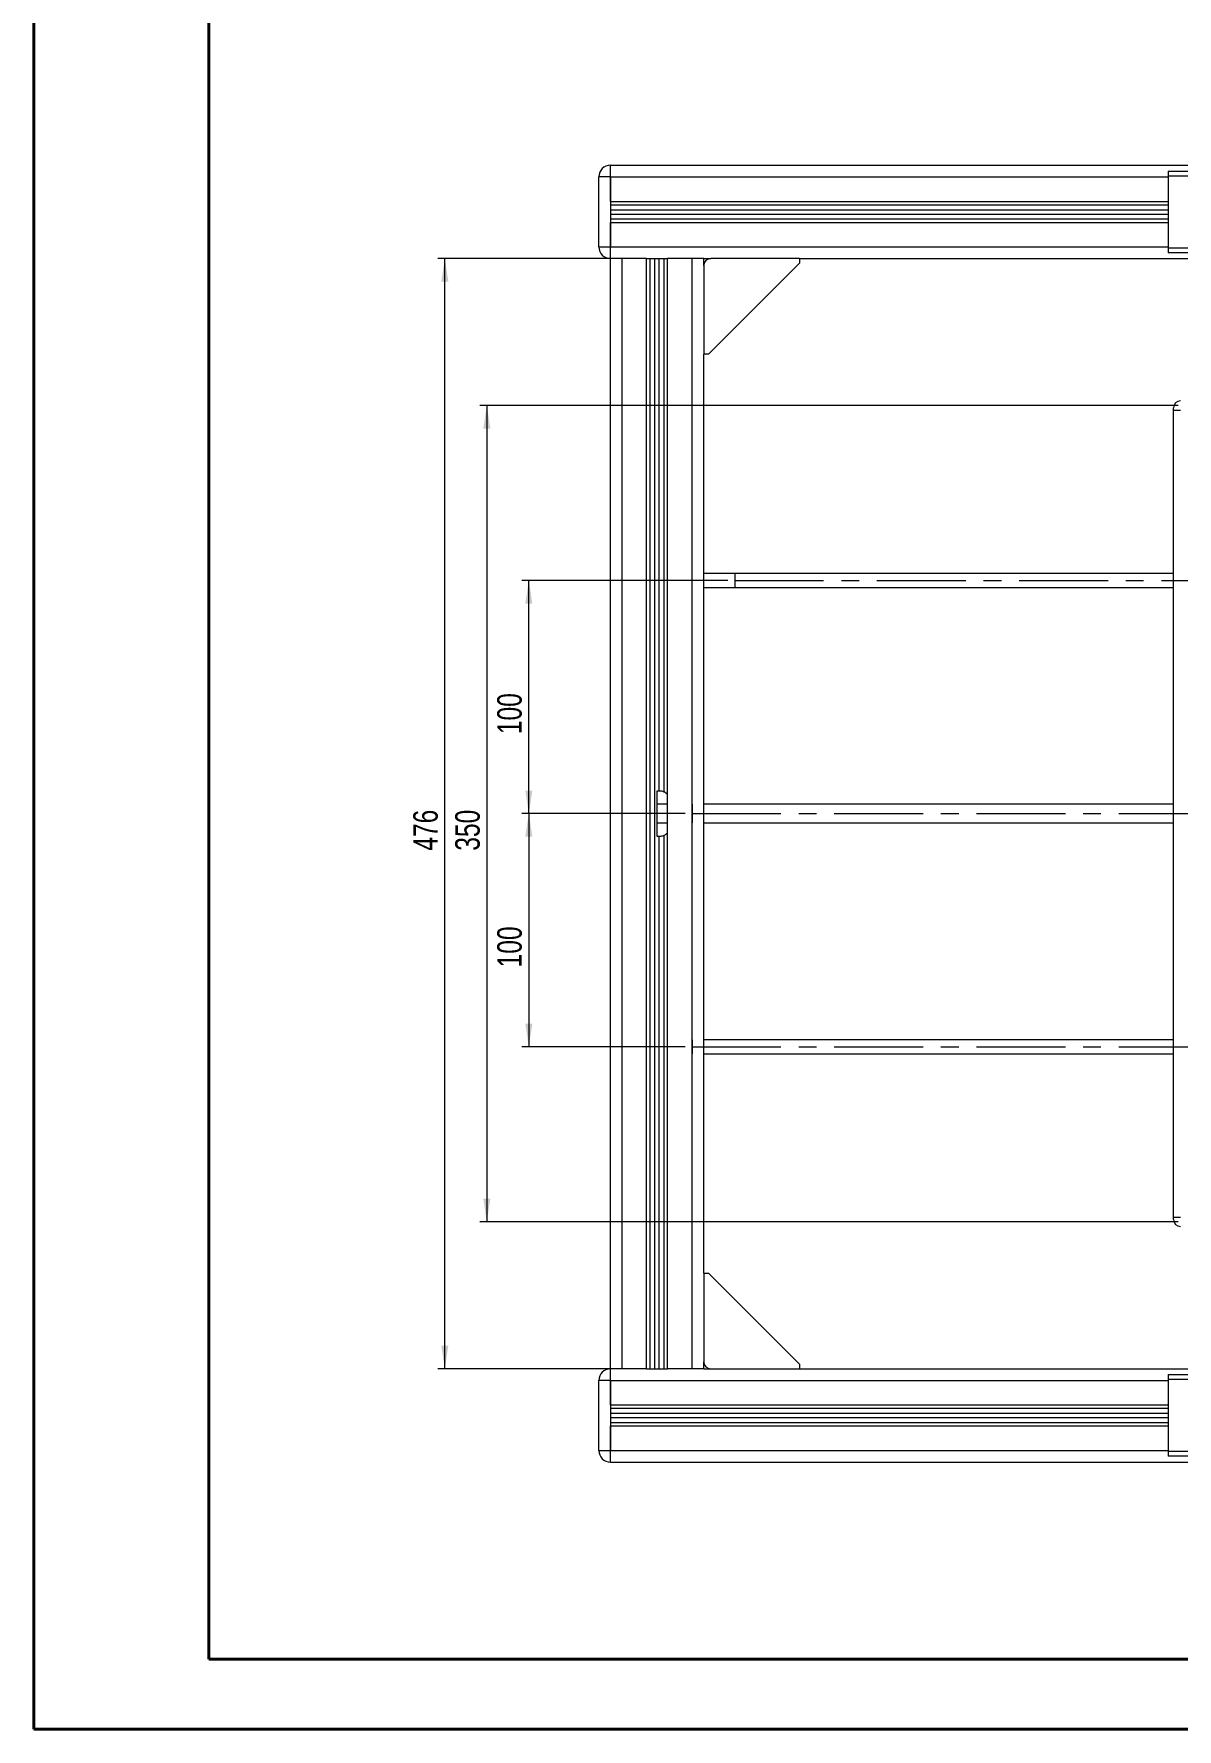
# Model space of a CAD drawing. Header units: millimetres. Extents: x 0 to 594, y 0 to 420.
# Drawn here: x 0.1 to 163.4, y 0.2 to 242.5 of the extents above; entities that cross this region are included whole.
import ezdxf

# ---------------------------------------------------------------- set-up
doc = ezdxf.new("R2010")
doc.units = ezdxf.units.MM
doc.linetypes.add('CENTERX2', pattern=[20.32, 12.7, -2.54, 2.54, -2.54])
doc.styles.add('SLDTEXTSTYLE0', font='TXT', dxfattribs={"width": 0.75})
doc.dimstyles.new('SLDDIMSTYLE1', dxfattribs={"dimtxt": 3.5, "dimasz": 3.302, "dimexe": 0, "dimexo": 0.0625, "dimgap": 0.875, "dimtad": 1, "dimlfac": 3, "dimrnd": 1e-09, "dimzin": 12, "dimdsep": 46, "dimtxsty": 'SLDTEXTSTYLE0', "dimsah": 1, "dimcen": 0.09, "dimadec": 0, "dimazin": 3, "dimtfac": 1, "dimtofl": 0, "dimtmove": 0, "dimatfit": 3, "dimfxl": 0, "dimfrac": 2, "dimtolj": 1, "dimtzin": 12, "dimarcsym": 0})

# ---------------------------------------------------------------- blocks, each defined once
blk = doc.blocks.new('*D14')
at = {"color": 7, "linetype": 'Continuous', "lineweight": 0}
for p, q in [((99.22, 164.37), (69.79, 164.37)), ((70.79, 131.04), (70.79, 164.37)), ((93.13, 131.04), (69.79, 131.04))]:
    blk.add_line(p, q, dxfattribs=at)
for points in [[(70.79, 164.37), (70.29, 161.07), (71.3, 161.07)], [(70.79, 131.04), (71.3, 134.34), (70.29, 134.34)]]:
    blk.add_solid(points, dxfattribs=at)
at = {"color": 7, "linetype": 'Continuous', "lineweight": 0, "insert": (66.28, 142.4, 0.03), "char_height": 3.5, "attachment_point": 1, "rotation": 90, "style": 'SLDTEXTSTYLE0'}
blk.add_mtext('100', dxfattribs=at)
blk = doc.blocks.new('*D15')
at = {"color": 7, "linetype": 'Continuous', "lineweight": 0}
for p, q in [((93.13, 131.04), (69.79, 131.04)), ((70.79, 131.04), (70.79, 97.71)), ((93.13, 97.71), (69.79, 97.71))]:
    blk.add_line(p, q, dxfattribs=at)
for points in [[(70.79, 131.04), (70.29, 127.74), (71.3, 127.74)], [(70.79, 97.71), (71.3, 101.01), (70.29, 101.01)]]:
    blk.add_solid(points, dxfattribs=at)
at = {"color": 7, "linetype": 'Continuous', "lineweight": 0, "insert": (66.28, 109.07, 0.03), "char_height": 3.5, "attachment_point": 1, "rotation": 90, "style": 'SLDTEXTSTYLE0'}
blk.add_mtext('100', dxfattribs=at)
blk = doc.blocks.new('*D16')
at = {"color": 7, "linetype": 'Continuous', "lineweight": 0}
for p, q in [((83.13, 210.37), (57.79, 210.37)), ((58.79, 51.71), (58.79, 210.37)), ((83.13, 51.71), (57.79, 51.71))]:
    blk.add_line(p, q, dxfattribs=at)
for points in [[(58.79, 210.37), (58.29, 207.07), (59.3, 207.07)], [(58.79, 51.71), (59.3, 55.01), (58.29, 55.01)]]:
    blk.add_solid(points, dxfattribs=at)
at = {"color": 7, "linetype": 'Continuous', "lineweight": 0, "insert": (54.28, 125.74, -40.61), "char_height": 3.5, "attachment_point": 1, "rotation": 90, "style": 'SLDTEXTSTYLE0'}
blk.add_mtext('476', dxfattribs=at)
blk = doc.blocks.new('*D20')
at = {"color": 7, "linetype": 'Continuous', "lineweight": 0}
for p, q in [((163.59, 189.37), (63.79, 189.37)), ((64.79, 189.37), (64.79, 72.71)), ((163.59, 72.71), (63.79, 72.71))]:
    blk.add_line(p, q, dxfattribs=at)
for points in [[(64.79, 189.37), (64.29, 186.07), (65.3, 186.07)], [(64.79, 72.71), (65.3, 76.01), (64.29, 76.01)]]:
    blk.add_solid(points, dxfattribs=at)
at = {"color": 7, "linetype": 'Continuous', "lineweight": 0, "insert": (60.28, 125.74, -40.61), "char_height": 3.5, "attachment_point": 1, "rotation": 90, "style": 'SLDTEXTSTYLE0'}
blk.add_mtext('350', dxfattribs=at)

msp = doc.modelspace()

# ---------------------------------------------------------------- linework, layer by layer
at = {"color": 7, "linetype": 'Continuous', "lineweight": 40}
for p, q in [((0.0788, 0.2148), (0.0788, 420.2148)), ((25.0788, 10.2148), (25.0788, 410.2148)), ((25.0788, 10.2148), (584.0788, 10.2148)), ((0.0788, 0.2148), (594.0788, 0.2148))]:
    msp.add_line(p, q, dxfattribs=at)
at = {"color": 7, "linetype": 'Continuous', "lineweight": 15}
for p, q in [((82.4599, 223.706), (177.4599, 223.706)), ((82.4599, 222.0393), (82.4599, 223.706)), ((82.4599, 222.0393), (80.7932, 222.0393)), ((80.7932, 212.0393), (80.7932, 222.0393)), ((82.4599, 218.5393), (82.4599, 222.0393)), ((82.4599, 222.0393), (82.4599, 212.0393)), ((162.1266, 222.8727), (162.1266, 222.206)), ((162.1266, 222.8727), (175.1266, 222.8727)), ((162.1266, 222.206), (175.1266, 222.206)), ((162.1266, 222.206), (162.1266, 211.8727)), ((82.4599, 218.5393), (162.1266, 218.5393)), ((82.4599, 215.5393), (162.1266, 215.5393)), ((82.4599, 212.0393), (82.4599, 215.5393)), ((80.7932, 212.0393), (82.4599, 212.0393)), ((82.4599, 210.3727), (82.4599, 212.0393)), ((162.1266, 211.8727), (162.1266, 211.206)), ((175.1266, 211.8727), (162.1266, 211.8727)), ((175.1266, 211.206), (162.1266, 211.206)), ((82.4599, 51.706), (82.4599, 210.3727)), ((84.1266, 210.3727), (82.4599, 210.3727)), ((84.1266, 51.706), (84.1266, 210.3727)), ((87.6266, 210.3727), (84.1266, 210.3727)), ((87.6266, 210.3727), (90.6266, 210.3727)), ((87.6266, 51.706), (87.6266, 210.3727)), ((88.1098, 51.706), (88.1098, 210.3727)), ((88.8169, 51.706), (88.8169, 210.3727)), ((89.4362, 134.3053), (89.4362, 210.3727)), ((90.1433, 134.1385), (90.1433, 210.3727)), ((90.6266, 51.706), (90.6266, 210.3727)), ((94.1266, 210.3727), (90.6266, 210.3727)), ((94.1266, 51.706), (94.1266, 210.3727)), ((95.7933, 210.3727), (94.1266, 210.3727)), ((95.7933, 210.3727), (96.7933, 210.3727)), ((95.7933, 209.3727), (95.7933, 210.3727)), ((95.7933, 209.3727), (95.7933, 196.706)), ((96.4599, 196.706), (109.4599, 209.706)), ((109.4599, 210.3727), (96.7933, 210.3727)), ((109.4599, 210.3727), (177.4599, 210.3727)), ((109.4599, 210.3727), (109.4599, 209.706)), ((95.7933, 65.3727), (95.7933, 196.706)), ((96.4599, 196.706), (95.7933, 196.706)), ((162.9224, 188.706), (162.9224, 189.0393)), ((162.9224, 73.3727), (162.9224, 188.706)), ((162.9224, 188.706), (163.9224, 188.706)), ((162.9224, 165.3727), (95.7933, 165.3727)), ((95.7933, 163.3727), (162.9224, 163.3727)), ((89.1266, 134.3053), (89.4362, 134.3053)), ((89.1266, 127.7733), (89.1266, 134.3053)), ((90.6266, 132.3727), (89.1266, 132.3727)), ((162.9224, 132.3727), (95.7933, 132.3727)), ((89.1266, 129.706), (90.6266, 129.706)), ((95.7933, 129.706), (162.9224, 129.706)), ((89.4362, 127.7733), (89.1266, 127.7733)), ((89.4362, 51.706), (89.4362, 127.7733)), ((90.1433, 51.706), (90.1433, 127.9402)), ((162.9224, 98.706), (95.7933, 98.706)), ((95.7933, 96.706), (162.9224, 96.706)), ((162.9224, 73.0393), (162.9224, 73.3727)), ((162.9224, 73.3727), (163.9224, 73.3727)), ((95.7933, 65.3727), (95.7933, 52.706)), ((95.7933, 65.3727), (96.4599, 65.3727)), ((109.4599, 52.3727), (96.4599, 65.3727)), ((82.4599, 50.0393), (82.4599, 51.706)), ((84.1266, 51.706), (82.4599, 51.706)), ((87.6266, 51.706), (84.1266, 51.706)), ((87.6266, 51.706), (90.6266, 51.706)), ((94.1266, 51.706), (90.6266, 51.706)), ((95.7933, 51.706), (94.1266, 51.706)), ((95.7933, 51.706), (95.7933, 52.706)), ((95.7933, 51.706), (96.7933, 51.706)), ((96.7933, 51.706), (109.4599, 51.706)), ((109.4599, 52.3727), (109.4599, 51.706)), ((109.4599, 51.706), (177.4599, 51.706)), ((82.4599, 50.0393), (80.7932, 50.0393)), ((80.7932, 40.0393), (80.7932, 50.0393)), ((82.4599, 46.5393), (82.4599, 50.0393)), ((82.4599, 50.0393), (82.4599, 40.0393)), ((162.1266, 50.8727), (162.1266, 50.206)), ((162.1266, 50.8727), (175.1266, 50.8727)), ((162.1266, 50.206), (175.1266, 50.206)), ((162.1266, 50.206), (162.1266, 39.8727)), ((82.4599, 46.5393), (162.1266, 46.5393)), ((82.4599, 43.5393), (162.1266, 43.5393)), ((82.4599, 40.0393), (82.4599, 43.5393)), ((80.7932, 40.0393), (82.4599, 40.0393)), ((82.4599, 38.3727), (82.4599, 40.0393)), ((162.1266, 39.8727), (162.1266, 39.206)), ((175.1266, 39.8727), (162.1266, 39.8727)), ((175.1266, 39.206), (162.1266, 39.206)), ((82.4599, 38.3727), (175.7433, 38.3727))]:
    msp.add_line(p, q, dxfattribs=at)
at = {"color": 66, "linetype": 'Continuous', "lineweight": 15}
for p, q in [((82.4599, 222.0393), (162.1266, 222.0393)), ((82.4599, 218.0561), (162.1266, 218.0561)), ((82.4599, 217.349), (162.1266, 217.349)), ((82.4599, 216.7297), (162.1266, 216.7297)), ((82.4599, 216.0226), (162.1266, 216.0226)), ((82.4599, 212.0393), (162.1266, 212.0393)), ((82.4599, 50.0393), (162.1266, 50.0393)), ((82.4599, 46.0561), (162.1266, 46.0561)), ((82.4599, 45.349), (162.1266, 45.349)), ((82.4599, 44.7297), (162.1266, 44.7297)), ((82.4599, 44.0226), (162.1266, 44.0226)), ((82.4599, 40.0393), (162.1266, 40.0393))]:
    msp.add_line(p, q, dxfattribs=at)
at = {"color": 7, "linetype": 'CENTERX2', "lineweight": 0}
for p, q in [((100.2199, 165.3727), (100.2199, 163.3727)), ((100.2199, 164.3727), (264.9579, 164.3727)), ((94.1266, 132.3727), (94.1266, 129.706)), ((94.1266, 131.0393), (271.7068, 131.0393)), ((94.1266, 98.706), (94.1266, 96.706)), ((94.1266, 97.706), (269.0257, 97.706))]:
    msp.add_line(p, q, dxfattribs=at)
at = {"color": 7, "linetype": 'Continuous', "lineweight": 15}
for centre, radius, start, end in [((82.4599, 222.0393), 1.6667, 90, 180), ((82.4599, 212.0393), 1.6667, 180, 270), ((96.7933, 209.3727), 1, 90, 180), ((163.9224, 189.0393), 1, 90, 180), ((88.1838, 131.0393), 3.6667, 48.223962, 57.695047), ((88.1838, 131.0393), 3.6667, 302.304953, 311.776038), ((163.9224, 73.0393), 1, 180, 270), ((82.4599, 50.0393), 1.6667, 90, 180), ((96.7933, 52.706), 1, 180, 270), ((82.4599, 40.0393), 1.6667, 180, 270)]:
    msp.add_arc(centre, radius, start, end, dxfattribs=at)
for points, knots in [([(89.4362, 134.3053), (89.5378, 134.3006), (89.7409, 134.2913), (89.9824, 134.227), (90.0978, 134.1635), (90.1433, 134.1385)], [0, 0, 0, 0, 0.377248893, 0.754187919, 1, 1, 1, 1]), ([(90.1433, 127.9402), (90.0671, 127.9015), (89.9145, 127.8239), (89.6542, 127.7792), (89.492, 127.7749), (89.4362, 127.7733)], [0, 0, 0, 0, 0.39551328, 0.79191001, 1, 1, 1, 1])]:
    msp.add_open_spline(points, degree=3, knots=knots, dxfattribs=at)

# ---------------------------------------------------------------- dimensions: what is measured, and where the dimension line sits
at = {"color": 7, "linetype": 'Continuous', "lineweight": 0}
for base, p1, p2, picture, middle in [((58.7933, 210.3727), (84.1266, 51.706), (84.1266, 210.3727), '*D16', (58.7933, 131.0393)), ((64.7933, 72.706), (164.5891, 189.3727), (164.5891, 72.706), '*D20', (64.7933, 131.0393)), ((70.7933, 164.3727), (94.1266, 131.0393), (100.2199, 164.3727), '*D14', (70.7933, 147.706)), ((70.7933, 97.706), (94.1266, 131.0393), (94.1266, 97.706), '*D15', (70.7933, 114.3727))]:
    dim = msp.add_linear_dim(base=base, p1=p1, p2=p2, angle=90, dimstyle='SLDDIMSTYLE1', dxfattribs=at)
    dim.commit()
    dim.dimension.update_dxf_attribs({"geometry": picture, "text_midpoint": middle, "dimtype": 160})

doc.saveas('drawing.dxf')
